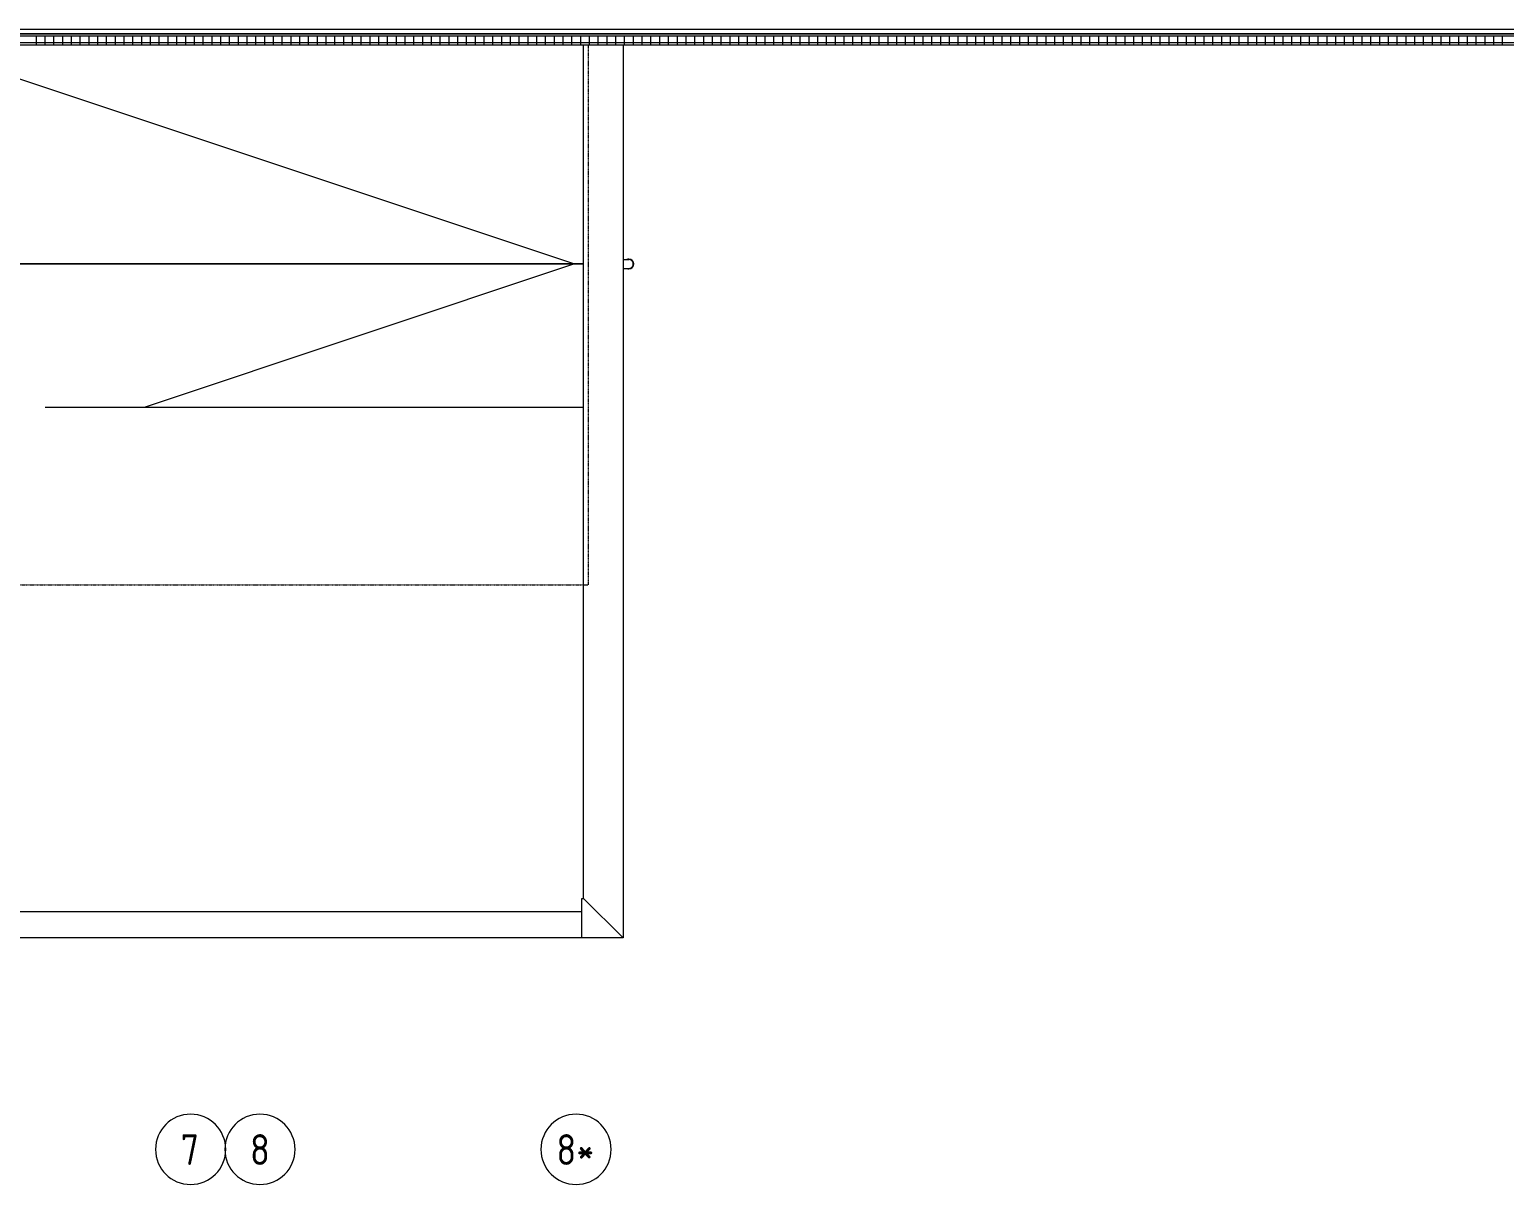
# Model space of a CAD drawing. Header units: millimetres. Extents: x -515342 to 330399, y -224905 to 507333.
# Drawn here: x -305582 to -288782, y 477689 to 490841 of the extents above; entities that cross this region are included whole.
import ezdxf

# ---------------------------------------------------------------- set-up
doc = ezdxf.new("R2010")
doc.units = ezdxf.units.MM
doc.linetypes.add('ADSK_Невидимые', pattern=[5, 3, -2])
for name, color, linetype, lineweight in [('Крыша', 7, 'Continuous', 0), ('Линии', 7, 'Continuous', 0), ('Обобщенные модели', 7, 'Continuous', 0), ('Ограждение', 7, 'Continuous', 0), ('Оси', 7, 'Continuous', 0), ('Перекрытие', 7, 'Continuous', 0)]:
    doc.layers.add(name, color=color, linetype=linetype, lineweight=lineweight)
doc.styles.add('GOST Common', font='', dxfattribs={"width": 0.9, "height": 350})
doc.styles.get('GOST Common').set_extended_font_data('GOST Common')

# ---------------------------------------------------------------- blocks, each defined once
blk = doc.blocks.new('Ограждение - Ограждение-9809147-О_АР_П_Крыша')
at = {"layer": 'Ограждение'}
for p, q in [((84775, 1925), (16885, 1925)), ((16886, 1924), (84774, 1924)), ((16908, 1902), (84752, 1902))]:
    blk.add_line(p, q, dxfattribs=at)
blk = doc.blocks.new('Ограждение - Ограждение-9890180-О_АР_П_Крыша')
at = {"layer": 'Ограждение'}
for p, q in [((59935, -7920), (59935, 1799)), ((60385, 1799), (60385, -8370)), ((59915, -8370), (59915, -7920)), ((59915, -7920), (59935, -7920)), ((59935, -7920), (60385, -8370)), ((60385, -8370), (59915, -8370))]:
    blk.add_line(p, q, dxfattribs=at)
blk = doc.blocks.new('Ограждение - Ограждение-9890191-О_АР_П_Крыша')
at = {"layer": 'Ограждение'}
for p, q in [((41805, -8070), (59915, -8070)), ((59915, -8370), (41805, -8370))]:
    blk.add_line(p, q, dxfattribs=at)
blk = doc.blocks.new('Ось сетки - Круг_Ø8 мм-6577-О_АР_П_Крыша')
at = {"layer": 'Оси'}
for start, end in [(360, 180), (180, 360)]:
    blk.add_arc((0, 0), 4, start, end, dxfattribs=at)
blk = doc.blocks.new('Влж_Водосточная труба_Хомут - Хомут-10082788-О_АР_П_Крыша')
at = {"layer": 'Обобщенные модели'}
for start, end in [(90, 113.5337), (270, 90), (246.4663, 270)]:
    blk.add_arc((60452, -695), 55, start, end, dxfattribs=at)
blk = doc.blocks.new('TN_Отвод угловой ТехноНИКОЛЬ - Отвод угловой_ с квадратного сечения _100_100мм_ в круглое _100мм_-10082681-О_АР_П_Крыша')
at = {"layer": 'Обобщенные модели'}
for p, q in [((-50, 66.8), (-50, 0)), ((50, 66.8), (50, 0))]:
    blk.add_line(p, q, dxfattribs=at)
blk.add_arc((0, 0), 50, 180, 360, dxfattribs=at)
blk = doc.blocks.new('FP_17-О_АР_П_Крыша')
at = {"layer": 'Обобщенные модели'}
for p, q in [((22, -98), (67858, -98)), ((36814, -22), (36814, -41)), ((36814, -41), (36814, -84)), ((36814, -84), (36814, -125)), ((36914, -22), (36914, -41)), ((36914, -41), (36914, -84)), ((36914, -84), (36914, -125)), ((37014, -22), (37014, -41)), ((37014, -41), (37014, -84)), ((37014, -84), (37014, -125)), ((37114, -22), (37114, -41)), ((37114, -41), (37114, -84)), ((37114, -84), (37114, -125)), ((37214, -22), (37214, -41)), ((37214, -41), (37214, -84)), ((37214, -84), (37214, -125)), ((37314, -22), (37314, -41)), ((37314, -41), (37314, -84)), ((37314, -84), (37314, -125)), ((37414, -22), (37414, -41)), ((37414, -41), (37414, -84)), ((37414, -84), (37414, -125)), ((37514, -22), (37514, -41)), ((37514, -41), (37514, -84)), ((37514, -84), (37514, -125)), ((37614, -22), (37614, -41)), ((37614, -41), (37614, -84)), ((37614, -84), (37614, -125)), ((37714, -22), (37714, -41)), ((37714, -41), (37714, -84)), ((37714, -84), (37714, -125)), ((37814, -22), (37814, -41)), ((37814, -41), (37814, -84)), ((37814, -84), (37814, -125)), ((37914, -22), (37914, -41)), ((37914, -41), (37914, -84)), ((37914, -84), (37914, -125)), ((38014, -22), (38014, -41)), ((38014, -41), (38014, -84)), ((38014, -84), (38014, -125)), ((38114, -22), (38114, -41)), ((38114, -41), (38114, -84)), ((38114, -84), (38114, -125)), ((38214, -22), (38214, -41)), ((38214, -41), (38214, -84)), ((38214, -84), (38214, -125)), ((38314, -22), (38314, -41)), ((38314, -41), (38314, -84)), ((38314, -84), (38314, -125)), ((38414, -22), (38414, -41)), ((38414, -41), (38414, -84)), ((38414, -84), (38414, -125)), ((38514, -22), (38514, -41)), ((38514, -41), (38514, -84)), ((38514, -84), (38514, -125)), ((38614, -22), (38614, -41)), ((38614, -41), (38614, -84)), ((38614, -84), (38614, -125)), ((38714, -22), (38714, -41)), ((38714, -41), (38714, -84)), ((38714, -84), (38714, -125)), ((38814, -22), (38814, -41)), ((38814, -41), (38814, -84)), ((38814, -84), (38814, -125)), ((38914, -22), (38914, -41)), ((38914, -41), (38914, -84)), ((38914, -84), (38914, -125)), ((39014, -22), (39014, -41)), ((39014, -41), (39014, -84)), ((39014, -84), (39014, -125)), ((39114, -22), (39114, -41)), ((39114, -41), (39114, -84)), ((39114, -84), (39114, -125)), ((39214, -22), (39214, -41)), ((39214, -41), (39214, -84)), ((39214, -84), (39214, -125)), ((39314, -22), (39314, -41)), ((39314, -41), (39314, -84)), ((39314, -84), (39314, -125)), ((39414, -22), (39414, -41)), ((39414, -41), (39414, -84)), ((39414, -84), (39414, -125)), ((39514, -22), (39514, -41)), ((39514, -41), (39514, -84)), ((39514, -84), (39514, -125)), ((39614, -22), (39614, -41)), ((39614, -41), (39614, -84)), ((39614, -84), (39614, -125)), ((39714, -22), (39714, -41)), ((39714, -41), (39714, -84)), ((39714, -84), (39714, -125)), ((39814, -22), (39814, -41)), ((39814, -41), (39814, -84)), ((39814, -84), (39814, -125)), ((39914, -22), (39914, -41)), ((39914, -41), (39914, -84)), ((39914, -84), (39914, -125)), ((40014, -22), (40014, -41)), ((40014, -41), (40014, -84)), ((40014, -84), (40014, -125)), ((40114, -22), (40114, -41)), ((40114, -41), (40114, -84)), ((40114, -84), (40114, -125)), ((40214, -22), (40214, -41)), ((40214, -41), (40214, -84)), ((40214, -84), (40214, -125)), ((40314, -22), (40314, -41)), ((40314, -41), (40314, -84)), ((40314, -84), (40314, -125)), ((40414, -22), (40414, -41)), ((40414, -41), (40414, -84)), ((40414, -84), (40414, -125)), ((40514, -22), (40514, -41)), ((40514, -41), (40514, -84)), ((40514, -84), (40514, -125)), ((40614, -22), (40614, -41)), ((40614, -41), (40614, -84)), ((40614, -84), (40614, -125)), ((40714, -22), (40714, -41)), ((40714, -41), (40714, -84)), ((40714, -84), (40714, -125)), ((40814, -22), (40814, -41)), ((40814, -41), (40814, -84)), ((40814, -84), (40814, -125)), ((40914, -22), (40914, -41)), ((40914, -41), (40914, -84)), ((40914, -84), (40914, -125)), ((41014, -22), (41014, -41)), ((41014, -41), (41014, -84)), ((41014, -84), (41014, -125)), ((41114, -22), (41114, -41)), ((41114, -41), (41114, -84)), ((41114, -84), (41114, -125)), ((41214, -22), (41214, -41)), ((41214, -41), (41214, -84)), ((41214, -84), (41214, -125)), ((41314, -22), (41314, -41)), ((41314, -41), (41314, -84)), ((41314, -84), (41314, -125)), ((41414, -22), (41414, -41)), ((41414, -41), (41414, -84)), ((41414, -84), (41414, -125)), ((41514, -22), (41514, -41)), ((41514, -41), (41514, -84)), ((41514, -84), (41514, -125)), ((41614, -22), (41614, -41)), ((41614, -41), (41614, -84)), ((41614, -84), (41614, -125)), ((41714, -22), (41714, -41)), ((41714, -41), (41714, -84)), ((41714, -84), (41714, -125)), ((41814, -22), (41814, -41)), ((41814, -41), (41814, -84)), ((41814, -84), (41814, -125)), ((41914, -22), (41914, -41)), ((41914, -41), (41914, -84)), ((41914, -84), (41914, -125)), ((42014, -22), (42014, -41)), ((42014, -41), (42014, -84)), ((42014, -84), (42014, -125)), ((42114, -22), (42114, -41)), ((42114, -41), (42114, -84)), ((42114, -84), (42114, -125)), ((42214, -22), (42214, -41)), ((42214, -41), (42214, -84)), ((42214, -84), (42214, -125)), ((42314, -22), (42314, -41)), ((42314, -41), (42314, -84)), ((42314, -84), (42314, -125)), ((42414, -22), (42414, -41)), ((42414, -41), (42414, -84)), ((42414, -84), (42414, -125)), ((42514, -22), (42514, -41)), ((42514, -41), (42514, -84)), ((42514, -84), (42514, -125)), ((42614, -22), (42614, -41)), ((42614, -41), (42614, -84)), ((42614, -84), (42614, -125)), ((42714, -22), (42714, -41)), ((42714, -41), (42714, -84)), ((42714, -84), (42714, -125)), ((42814, -22), (42814, -41)), ((42814, -41), (42814, -84)), ((42814, -84), (42814, -125)), ((42914, -22), (42914, -41)), ((42914, -41), (42914, -84)), ((42914, -84), (42914, -125)), ((43014, -22), (43014, -41)), ((43014, -41), (43014, -84)), ((43014, -84), (43014, -125)), ((43114, -22), (43114, -41)), ((43114, -41), (43114, -84)), ((43114, -84), (43114, -125)), ((43214, -22), (43214, -41)), ((43214, -41), (43214, -84)), ((43214, -84), (43214, -125)), ((43314, -22), (43314, -41)), ((43314, -41), (43314, -84)), ((43314, -84), (43314, -125)), ((43414, -22), (43414, -41)), ((43414, -41), (43414, -84)), ((43414, -84), (43414, -125)), ((43514, -22), (43514, -41)), ((43514, -41), (43514, -84)), ((43514, -84), (43514, -125)), ((43614, -22), (43614, -41)), ((43614, -41), (43614, -84)), ((43614, -84), (43614, -125)), ((43714, -22), (43714, -41)), ((43714, -41), (43714, -84)), ((43714, -84), (43714, -125)), ((43814, -22), (43814, -41)), ((43814, -41), (43814, -84)), ((43814, -84), (43814, -125)), ((43914, -22), (43914, -41)), ((43914, -41), (43914, -84)), ((43914, -84), (43914, -125)), ((44014, -22), (44014, -41)), ((44014, -41), (44014, -84)), ((44014, -84), (44014, -125)), ((44114, -22), (44114, -41)), ((44114, -41), (44114, -84)), ((44114, -84), (44114, -125)), ((44214, -22), (44214, -41)), ((44214, -41), (44214, -84)), ((44214, -84), (44214, -125)), ((44314, -22), (44314, -41)), ((44314, -41), (44314, -84)), ((44314, -84), (44314, -125)), ((44414, -22), (44414, -41)), ((44414, -41), (44414, -84)), ((44414, -84), (44414, -125)), ((44514, -22), (44514, -41)), ((44514, -41), (44514, -84)), ((44514, -84), (44514, -125)), ((44614, -22), (44614, -41)), ((44614, -41), (44614, -84)), ((44614, -84), (44614, -125)), ((44714, -22), (44714, -41)), ((44714, -41), (44714, -84)), ((44714, -84), (44714, -125)), ((44814, -22), (44814, -41)), ((44814, -41), (44814, -84)), ((44814, -84), (44814, -125)), ((44914, -22), (44914, -41)), ((44914, -41), (44914, -84)), ((44914, -84), (44914, -125)), ((45014, -22), (45014, -41)), ((45014, -41), (45014, -84)), ((45014, -84), (45014, -125)), ((45114, -22), (45114, -41)), ((45114, -41), (45114, -84)), ((45114, -84), (45114, -125)), ((45214, -22), (45214, -41)), ((45214, -41), (45214, -84)), ((45214, -84), (45214, -125)), ((45314, -22), (45314, -41)), ((45314, -41), (45314, -84)), ((45314, -84), (45314, -125)), ((45414, -22), (45414, -41)), ((45414, -41), (45414, -84)), ((45414, -84), (45414, -125)), ((45514, -22), (45514, -41)), ((45514, -41), (45514, -84)), ((45514, -84), (45514, -125)), ((45614, -22), (45614, -41)), ((45614, -41), (45614, -84)), ((45614, -84), (45614, -125)), ((45714, -22), (45714, -41)), ((45714, -41), (45714, -84)), ((45714, -84), (45714, -125)), ((45814, -22), (45814, -41)), ((45814, -41), (45814, -84)), ((45814, -84), (45814, -125)), ((45914, -22), (45914, -41)), ((45914, -41), (45914, -84)), ((45914, -84), (45914, -125)), ((46014, -22), (46014, -41)), ((46014, -41), (46014, -84)), ((46014, -84), (46014, -125)), ((46114, -22), (46114, -41)), ((46114, -41), (46114, -84)), ((46114, -84), (46114, -125)), ((46214, -22), (46214, -41)), ((46214, -41), (46214, -84)), ((46214, -84), (46214, -125)), ((46314, -22), (46314, -41)), ((46314, -41), (46314, -84)), ((46314, -84), (46314, -125)), ((46414, -22), (46414, -41)), ((46414, -41), (46414, -84)), ((46414, -84), (46414, -125)), ((46514, -22), (46514, -41)), ((46514, -41), (46514, -84)), ((46514, -84), (46514, -125)), ((46614, -22), (46614, -41)), ((46614, -41), (46614, -84)), ((46614, -84), (46614, -125)), ((46714, -22), (46714, -41)), ((46714, -41), (46714, -84)), ((46714, -84), (46714, -125)), ((46814, -22), (46814, -41)), ((46814, -41), (46814, -84)), ((46814, -84), (46814, -125)), ((46914, -22), (46914, -41)), ((46914, -41), (46914, -84)), ((46914, -84), (46914, -125)), ((47014, -22), (47014, -41)), ((47014, -41), (47014, -84)), ((47014, -84), (47014, -125)), ((47114, -22), (47114, -41)), ((47114, -41), (47114, -84)), ((47114, -84), (47114, -125)), ((47214, -22), (47214, -41)), ((47214, -41), (47214, -84)), ((47214, -84), (47214, -125)), ((47314, -22), (47314, -41)), ((47314, -41), (47314, -84)), ((47314, -84), (47314, -125)), ((47414, -22), (47414, -41)), ((47414, -41), (47414, -84)), ((47414, -84), (47414, -125)), ((47514, -22), (47514, -41)), ((47514, -41), (47514, -84)), ((47514, -84), (47514, -125)), ((47614, -22), (47614, -41)), ((47614, -41), (47614, -84)), ((47614, -84), (47614, -125)), ((47714, -22), (47714, -41)), ((47714, -41), (47714, -84)), ((47714, -84), (47714, -125)), ((47814, -22), (47814, -41)), ((47814, -41), (47814, -84)), ((47814, -84), (47814, -125)), ((47914, -22), (47914, -41)), ((47914, -41), (47914, -84)), ((47914, -84), (47914, -125)), ((48014, -22), (48014, -41)), ((48014, -41), (48014, -84)), ((48014, -84), (48014, -125)), ((48114, -22), (48114, -41)), ((48114, -41), (48114, -84)), ((48114, -84), (48114, -125)), ((48214, -22), (48214, -41)), ((48214, -41), (48214, -84)), ((48214, -84), (48214, -125)), ((48314, -22), (48314, -41)), ((48314, -41), (48314, -84)), ((48314, -84), (48314, -125)), ((48414, -22), (48414, -41)), ((48414, -41), (48414, -84)), ((48414, -84), (48414, -125)), ((48514, -22), (48514, -41)), ((48514, -41), (48514, -84)), ((48514, -84), (48514, -125)), ((48614, -22), (48614, -41)), ((48614, -41), (48614, -84)), ((48614, -84), (48614, -125)), ((48714, -22), (48714, -41)), ((48714, -41), (48714, -84)), ((48714, -84), (48714, -125)), ((48814, -22), (48814, -41)), ((48814, -41), (48814, -84)), ((48814, -84), (48814, -125)), ((48914, -22), (48914, -41)), ((48914, -41), (48914, -84)), ((48914, -84), (48914, -125)), ((49014, -22), (49014, -41)), ((49014, -41), (49014, -84)), ((49014, -84), (49014, -125)), ((49114, -22), (49114, -41)), ((49114, -41), (49114, -84)), ((49114, -84), (49114, -125)), ((49214, -22), (49214, -41)), ((49214, -41), (49214, -84)), ((49214, -84), (49214, -125)), ((49314, -22), (49314, -41)), ((49314, -41), (49314, -84)), ((49314, -84), (49314, -125)), ((49414, -22), (49414, -41)), ((49414, -41), (49414, -84)), ((49414, -84), (49414, -125)), ((49514, -22), (49514, -41)), ((49514, -41), (49514, -84)), ((49514, -84), (49514, -125)), ((49614, -22), (49614, -41)), ((49614, -41), (49614, -84)), ((49614, -84), (49614, -125)), ((49714, -22), (49714, -41)), ((49714, -41), (49714, -84)), ((49714, -84), (49714, -125)), ((49814, -22), (49814, -41)), ((49814, -41), (49814, -84)), ((49814, -84), (49814, -125)), ((49914, -22), (49914, -41)), ((49914, -41), (49914, -84)), ((49914, -84), (49914, -125)), ((50014, -22), (50014, -41)), ((50014, -41), (50014, -84)), ((50014, -84), (50014, -125)), ((50114, -22), (50114, -41)), ((50114, -41), (50114, -84)), ((50114, -84), (50114, -125)), ((50214, -22), (50214, -41)), ((50214, -41), (50214, -84)), ((50214, -84), (50214, -125)), ((50314, -22), (50314, -41)), ((50314, -41), (50314, -84)), ((50314, -84), (50314, -125)), ((50414, -22), (50414, -41)), ((50414, -41), (50414, -84)), ((50414, -84), (50414, -125)), ((50514, -22), (50514, -41)), ((50514, -41), (50514, -84)), ((50514, -84), (50514, -125)), ((50614, -22), (50614, -41)), ((50614, -41), (50614, -84)), ((50614, -84), (50614, -125)), ((50714, -22), (50714, -41)), ((50714, -41), (50714, -84)), ((50714, -84), (50714, -125)), ((50814, -22), (50814, -41)), ((50814, -41), (50814, -84)), ((50814, -84), (50814, -125)), ((50914, -22), (50914, -41)), ((50914, -41), (50914, -84)), ((50914, -84), (50914, -125)), ((51014, -22), (51014, -41)), ((51014, -41), (51014, -84)), ((51014, -84), (51014, -125)), ((51114, -22), (51114, -41)), ((51114, -41), (51114, -84)), ((51114, -84), (51114, -125)), ((51214, -22), (51214, -41)), ((51214, -41), (51214, -84)), ((51214, -84), (51214, -125)), ((51314, -22), (51314, -41)), ((51314, -41), (51314, -84)), ((51314, -84), (51314, -125)), ((51414, -22), (51414, -41)), ((51414, -41), (51414, -84)), ((51414, -84), (51414, -125)), ((51514, -22), (51514, -41)), ((51514, -41), (51514, -84)), ((51514, -84), (51514, -125)), ((51614, -22), (51614, -41)), ((51614, -41), (51614, -84)), ((51614, -84), (51614, -125)), ((51714, -22), (51714, -41)), ((51714, -41), (51714, -84)), ((51714, -84), (51714, -125)), ((51814, -22), (51814, -41)), ((51814, -41), (51814, -84)), ((51814, -84), (51814, -125)), ((51914, -22), (51914, -41)), ((51914, -41), (51914, -84)), ((51914, -84), (51914, -125)), ((52014, -22), (52014, -41)), ((52014, -41), (52014, -84)), ((52014, -84), (52014, -125)), ((52114, -22), (52114, -41)), ((52114, -41), (52114, -84)), ((52114, -84), (52114, -125)), ((52214, -22), (52214, -41)), ((52214, -41), (52214, -84)), ((52214, -84), (52214, -125)), ((52314, -22), (52314, -41)), ((52314, -41), (52314, -84)), ((52314, -84), (52314, -125)), ((52414, -22), (52414, -41)), ((52414, -41), (52414, -84)), ((52414, -84), (52414, -125)), ((52514, -22), (52514, -41)), ((52514, -41), (52514, -84)), ((52514, -84), (52514, -125)), ((52614, -22), (52614, -41)), ((52614, -41), (52614, -84)), ((52614, -84), (52614, -125)), ((52714, -22), (52714, -41)), ((52714, -41), (52714, -84)), ((52714, -84), (52714, -125)), ((52814, -22), (52814, -41)), ((52814, -41), (52814, -84)), ((52814, -84), (52814, -125)), ((52914, -22), (52914, -41)), ((52914, -41), (52914, -84)), ((52914, -84), (52914, -125)), ((53014, -22), (53014, -41)), ((53014, -41), (53014, -84)), ((53014, -84), (53014, -125)), ((53114, -22), (53114, -41)), ((53114, -41), (53114, -84)), ((53114, -84), (53114, -125)), ((53214, -22), (53214, -41)), ((53214, -41), (53214, -84)), ((53214, -84), (53214, -125)), ((53314, -22), (53314, -41)), ((53314, -41), (53314, -84)), ((53314, -84), (53314, -125)), ((53414, -22), (53414, -41)), ((53414, -41), (53414, -84)), ((53414, -84), (53414, -125)), ((53514, -22), (53514, -41)), ((53514, -41), (53514, -84)), ((53514, -84), (53514, -125))]:
    blk.add_line(p, q, dxfattribs=at)
blk = doc.blocks.new('Влж_Решетка для желоба - Решетка 125-9912624-О_АР_П_Крыша')
at = {"layer": 'Обобщенные модели'}
blk.add_line((125, -125), (67733, -125), dxfattribs=at)
blk.add_blockref('FP_17-О_АР_П_Крыша', (0, 0), dxfattribs=at)

msp = doc.modelspace()

# ---------------------------------------------------------------- linework, layer by layer
at = {"layer": 'Крыша'}
for p, q in [((-274382.0024, 490841.4212), (-342372.0024, 490841.4212)), ((-306857.3545, 490665.4719), (-299375.2024, 488171.4212)), ((-299272.0024, 488171.4212), (-317422.0024, 488171.4212)), ((-299375.2024, 488171.4212), (-304265.2024, 486541.4212))]:
    msp.add_line(p, q, dxfattribs=at)
at = {"layer": 'Линии', "linetype": 'ADSK_Невидимые'}
for p, q in [((-299214.0024, 484518.4297), (-299214.0024, 490665.4719)), ((-317480.0024, 484518.4297), (-299214.0024, 484518.4297))]:
    msp.add_line(p, q, dxfattribs=at)
at = {"layer": 'Линии'}
msp.add_line((-317422.0024, 488171.4212), (-299272.0024, 488171.4212), dxfattribs=at)
at = {"layer": 'Перекрытие'}
msp.add_line((-305404.1025, 486541.4212), (-299272.0024, 486541.4212), dxfattribs=at)

# ---------------------------------------------------------------- block references
at = {"layer": 'Обобщенные модели'}
for name, p in [('Влж_Решетка для желоба - Решетка 125-9912624-О_АР_П_Крыша', (-342321.0531, 490790.4719)), ('Влж_Водосточная труба_Хомут - Хомут-10082788-О_АР_П_Крыша', (-359207.0024, 488866.4811))]:
    msp.add_blockref(name, p, dxfattribs=at)
at = {"layer": 'Обобщенные модели', "rotation": 90.00000000000017}
msp.add_blockref('TN_Отвод угловой ТехноНИКОЛЬ - Отвод угловой_ с квадратного сечения _100_100мм_ в круглое _100мм_-10082681-О_АР_П_Крыша', (-298755.2024, 488171.4212), dxfattribs=at)
at = {"layer": 'Ограждение'}
for name in ['Ограждение - Ограждение-9809147-О_АР_П_Крыша', 'Ограждение - Ограждение-9890180-О_АР_П_Крыша', 'Ограждение - Ограждение-9890191-О_АР_П_Крыша']:
    msp.add_blockref(name, (-359207.0024, 488866.4811), dxfattribs=at)
at = {"layer": 'Оси', "xscale": 99.99999999999993, "yscale": 99.99999999999993, "zscale": 99.99999999999993}
for p in [(-303747.0024, 478089.4295), (-302957.0024, 478089.4295), (-299357.0024, 478089.4295)]:
    msp.add_blockref('Ось сетки - Круг_Ø8 мм-6577-О_АР_П_Крыша', p, dxfattribs=at)

# ---------------------------------------------------------------- texts
at = {"layer": 'Оси', "char_height": 350, "attachment_point": 1, "style": 'GOST Common'}
for s, insert, width in [('\\fGOST Common|b0|i0|c204|p34|;\\W.9;7', (-303860.7831, 478261.9629), 274.177125), ('\\fGOST Common|b0|i0|c204|p34|;\\W.9;8', (-303070.7831, 478261.9629), 274.177125), ('8*', (-299581.0331, 478261.9629), 541.139062)]:
    msp.add_mtext(s, dxfattribs=dict(at, insert=insert, width=width))

doc.saveas('drawing.dxf')
